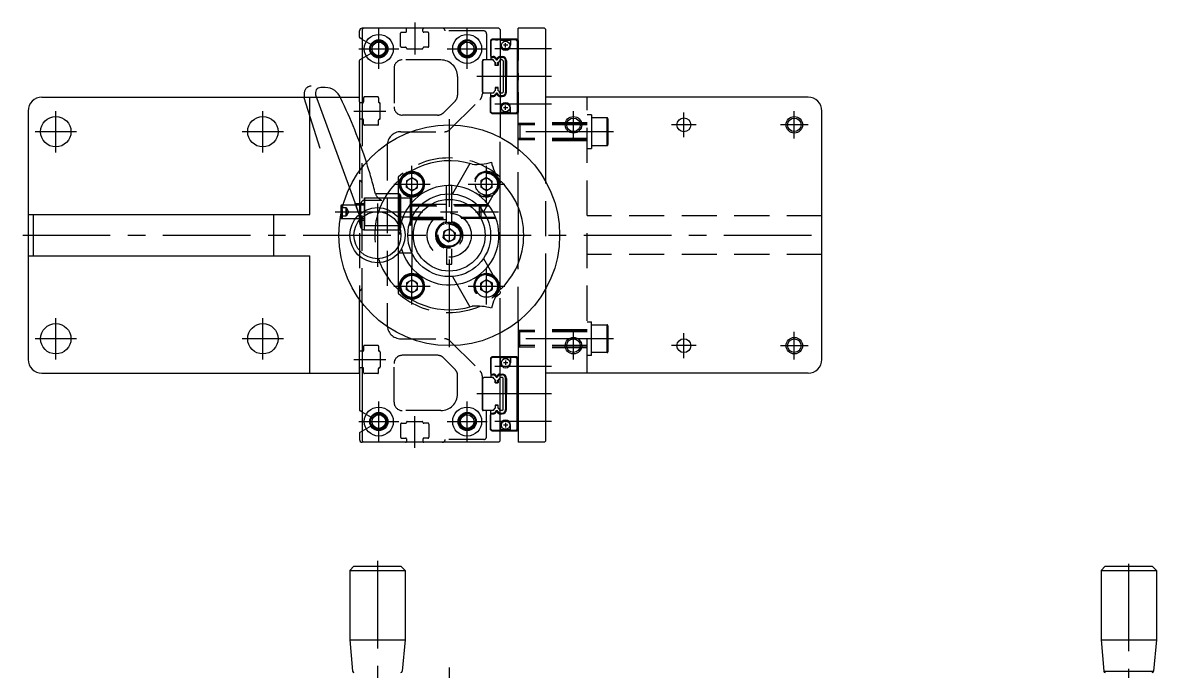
# Model space of a CAD drawing. Extents: x -27 to 476, y -21 to 683.
# Drawn here: x -2 to 408.6, y 448 to 682.9 of the extents above; entities that cross this region are included whole.
import ezdxf

# ---------------------------------------------------------------- set-up
doc = ezdxf.new("R2010")
doc.units = 0
for name, pattern in [('CENTER', [50.8, 31.75, -6.35, 6.35, -6.35]), ('DASHED', [19.05, 12.7, -6.35]), ('PHANTOM', [63.5, 31.75, -6.35, 6.35, -6.35, 6.35, -6.35])]:
    doc.linetypes.add(name, pattern=pattern)
doc.layers.get('0').update_dxf_attribs({"linetype": 'CONTINUOUS'})
doc.layers.add('CENTER', color=1, linetype='CENTER')

msp = doc.modelspace()

# ---------------------------------------------------------------- linework, layer by layer
at = {"color": 7, "linetype": 'CONTINUOUS'}
for p, q in [((120, 677.64), (120, 679.93)), ((121.5, 680.93), (121, 680.93)), ((121.5, 680.93), (121, 680.43)), ((121, 680.43), (121, 638.23)), ((170.5, 680.93), (121.5, 680.93)), ((170.5, 680.93), (171, 680.43)), ((171, 680.43), (171, 641.39)), ((177.5, 637.15), (177.5, 680.93)), ((185.5, 680.93), (177.5, 680.93)), ((187, 680.93), (185.5, 680.93)), ((187.5, 680.43), (187, 680.93)), ((187.5, 625.29), (187.5, 680.43)), ((121, 676.89), (120.15, 677.38)), ((177, 676.93), (171, 676.93)), ((176.7, 676.73), (171, 676.73)), ((171.1, 676.68), (171, 676.68)), ((171.1, 674.73), (171.1, 676.68)), ((174.7, 676.48), (171.1, 676.48)), ((173.7, 674.73), (172.1, 674.73)), ((172.9, 673.93), (172.9, 675.53)), ((174.7, 676.68), (174.7, 674.73)), ((176.6, 676.68), (174.7, 676.68)), ((177.1, 676.18), (176.6, 676.68)), ((177.2, 676.23), (176.7, 676.73)), ((177.5, 676.43), (177, 676.93)), ((177.1, 676.18), (177.1, 650.68)), ((177.2, 676.23), (177.2, 650.63)), ((177.5, 676.43), (177.5, 669.23)), ((121, 669.96), (120.15, 669.47)), ((171.7, 669.43), (171, 669.43)), ((171.01, 670.66), (171.01, 670.36)), ((171.01, 670.66), (171.63, 670.66)), ((171.01, 670.36), (171.63, 670.36)), ((171.63, 670.36), (171.63, 670.66)), ((172, 669.13), (171.7, 669.43)), ((120, 654.23), (120, 669.21)), ((172, 669.13), (172, 657.73)), ((172.93, 663.43), (172.93, 669.06)), ((172.93, 669.06), (173.23, 669.06)), ((173.23, 669.06), (173.23, 663.43)), ((177.25, 668.83), (177.5, 669.23)), ((177.25, 668.83), (177.25, 658.03)), ((173.23, 663.43), (172.93, 663.43)), ((172.93, 663.43), (172.93, 657.8)), ((173.23, 657.8), (173.23, 663.43)), ((177.5, 664.63), (177.25, 665.03)), ((177.5, 662.23), (177.25, 661.83)), ((177.5, 664.63), (177.5, 662.23)), ((107.58, 659.43), (106, 659.43)), ((171.7, 657.43), (171, 657.43)), ((172, 657.73), (171.7, 657.43)), ((172.93, 657.8), (173.23, 657.8)), ((177.25, 658.03), (177.5, 657.63)), ((177.5, 657.63), (177.5, 650.43)), ((5, 655.93), (102, 655.93)), ((102, 613.43), (102, 655.93)), ((102, 655.93), (104.42, 655.93)), ((104.12, 656.74), (116.37, 623.09)), ((113.04, 655.93), (120, 655.93)), ((120, 654.23), (120, 647.63)), ((121, 653.93), (120.3, 653.93)), ((171.01, 656.2), (171.01, 656.5)), ((171.01, 656.5), (171.63, 656.5)), ((171.01, 656.2), (171.63, 656.2)), ((171.63, 656.5), (171.63, 656.2)), ((172.9, 651.33), (172.9, 652.93)), ((282.5, 655.93), (187.5, 655.93)), ((0, 650.93), (0, 613.43)), ((171.1, 650.18), (171, 650.18)), ((176.7, 650.13), (171, 650.13)), ((177, 649.93), (171, 649.93)), ((171.1, 652.13), (171.1, 650.18)), ((174.7, 650.38), (171.1, 650.38)), ((173.7, 652.13), (172.1, 652.13)), ((174.7, 650.18), (174.7, 652.13)), ((176.6, 650.18), (174.7, 650.18)), ((177.1, 650.68), (176.6, 650.18)), ((177.2, 650.63), (176.7, 650.13)), ((177.5, 650.43), (177, 649.93)), ((287.5, 560.93), (287.5, 650.93)), ((120, 647.63), (120, 640.92)), ((121, 647.93), (120.3, 647.93)), ((159.97, 631.87), (153.63, 620.88)), ((134, 625.59), (134, 620.93)), ((134.76, 624.76), (134.41, 624.79)), ((136.98, 625.64), (136.94, 623.28)), ((136.98, 625.64), (139.04, 626.79)), ((139.04, 626.79), (141.06, 625.57)), ((141.02, 623.21), (141.06, 625.57)), ((171.23, 625.37), (164.89, 614.38)), ((171, 586.89), (171, 624.97)), ((134.5, 620.93), (130.05, 620.93)), ((134.76, 624.09), (134.41, 624.07)), ((134.5, 620.93), (135, 620.06)), ((134.5, 612.43), (134.5, 620.93)), ((135, 612.43), (135, 620.06)), ((138.96, 622.07), (136.94, 623.28)), ((138.96, 622.07), (141.02, 623.21)), ((151.5, 620.89), (151.5, 623.9)), ((153.5, 620.89), (153.5, 623.9)), ((113.2, 616.43), (113.2, 613.38)), ((113.7, 616.93), (113.7, 615.65)), ((113.7, 616.93), (114.04, 616.93)), ((135, 619.43), (138.5, 619.43)), ((138.5, 612.43), (138.5, 619.43)), ((138.5, 619.43), (139, 618.93)), ((139, 612.47), (139, 618.93)), ((177.5, 616.13), (177.5, 595.73)), ((0, 613.43), (0, 598.43)), ((0, 613.43), (1.83, 613.43)), ((1.83, 613.43), (88.98, 613.43)), ((1.83, 613.43), (1.83, 598.43)), ((88.98, 613.43), (102, 613.43)), ((88.98, 598.43), (88.98, 613.43)), ((138.98, 612.43), (134.1, 612.43)), ((0, 598.43), (0, 560.93)), ((0, 598.43), (1.83, 598.43)), ((1.83, 598.43), (88.98, 598.43)), ((88.98, 598.43), (102, 598.43)), ((102, 555.93), (102, 598.43)), ((134, 599.31), (134, 586.26)), ((138.98, 599.43), (134.1, 599.43)), ((139, 599.39), (139, 594.03)), ((164.89, 597.47), (171.23, 586.48)), ((134.76, 587.76), (134.41, 587.79)), ((136.98, 588.64), (136.94, 586.28)), ((136.98, 588.64), (139.04, 589.79)), ((139.04, 589.79), (141.06, 588.57)), ((141.02, 586.21), (141.06, 588.57)), ((153.63, 590.97), (159.97, 579.98)), ((134.76, 587.09), (134.41, 587.07)), ((138.96, 585.07), (136.94, 586.28)), ((138.96, 585.07), (141.02, 586.21)), ((187.5, 531.43), (187.5, 586.56)), ((120, 564.23), (120, 582.73)), ((121, 581.39), (121, 531.43)), ((177.5, 574.7), (177.5, 530.93)), ((171, 531.43), (171, 570.46)), ((120, 555.93), (120, 564.23)), ((121, 563.93), (120.3, 563.93)), ((177, 561.93), (171, 561.93)), ((176.7, 561.73), (171, 561.73)), ((171.1, 561.68), (171, 561.68)), ((171.1, 559.73), (171.1, 561.68)), ((174.7, 561.48), (171.1, 561.48)), ((173.7, 559.73), (172.1, 559.73)), ((172.9, 560.53), (172.9, 558.93)), ((176.6, 561.68), (174.7, 561.68)), ((174.7, 561.68), (174.7, 559.73)), ((177.1, 561.18), (176.6, 561.68)), ((177.2, 561.23), (176.7, 561.73)), ((177.5, 561.43), (177, 561.93)), ((177.1, 535.68), (177.1, 561.18)), ((177.2, 535.63), (177.2, 561.23)), ((177.5, 554.23), (177.5, 561.43)), ((187.5, 531.43), (187.5, 559)), ((5, 555.93), (102, 555.93)), ((102, 555.93), (120, 555.93)), ((120, 557.63), (120, 542.64)), ((121, 557.93), (120.3, 557.93)), ((171.7, 554.43), (171, 554.43)), ((171.01, 555.66), (171.01, 555.36)), ((171.01, 555.66), (171.63, 555.66)), ((171.01, 555.36), (171.63, 555.36)), ((171.63, 555.36), (171.63, 555.66)), ((172, 554.13), (171.7, 554.43)), ((282.5, 555.93), (187.5, 555.93)), ((172, 542.73), (172, 554.13)), ((172.93, 554.06), (173.23, 554.06)), ((172.93, 548.43), (172.93, 554.06)), ((173.23, 554.06), (173.23, 548.43)), ((177.25, 553.83), (177.5, 554.23)), ((177.25, 543.03), (177.25, 553.83)), ((172.93, 548.43), (172.93, 542.8)), ((173.23, 548.43), (172.93, 548.43)), ((173.23, 542.8), (173.23, 548.43)), ((177.5, 549.63), (177.25, 550.03)), ((177.5, 547.23), (177.25, 546.83)), ((177.5, 547.23), (177.5, 549.63)), ((121, 541.89), (120.15, 542.38)), ((171.7, 542.43), (171, 542.43)), ((172, 542.73), (171.7, 542.43)), ((172.93, 542.8), (173.23, 542.8)), ((177.25, 543.03), (177.5, 542.63)), ((177.5, 535.43), (177.5, 542.63)), ((171.01, 541.2), (171.01, 541.5)), ((171.01, 541.5), (171.63, 541.5)), ((171.01, 541.2), (171.63, 541.2)), ((171.63, 541.5), (171.63, 541.2)), ((172.9, 537.93), (172.9, 536.33)), ((120, 534.21), (120, 531.93)), ((121, 534.96), (120.15, 534.47)), ((171.1, 535.18), (171, 535.18)), ((176.7, 535.13), (171, 535.13)), ((177, 534.93), (171, 534.93)), ((171.1, 537.13), (171.1, 535.18)), ((174.7, 535.38), (171.1, 535.38)), ((173.7, 537.13), (172.1, 537.13)), ((174.7, 535.18), (174.7, 537.13)), ((176.6, 535.18), (174.7, 535.18)), ((177.1, 535.68), (176.6, 535.18)), ((177.2, 535.63), (176.7, 535.13)), ((177.5, 535.43), (177, 534.93)), ((121, 531.43), (121.5, 530.93)), ((121.5, 530.93), (121, 530.93)), ((170.5, 530.93), (121.5, 530.93)), ((171, 531.43), (170.5, 530.93)), ((187, 530.93), (177.5, 530.93)), ((185.5, 530.93), (177.5, 530.93)), ((187, 530.93), (185.5, 530.93)), ((187.5, 531.43), (187, 530.93)), ((187.5, 531.43), (187, 530.93)), ((118, 486), (116.5, 484.5)), ((118, 486), (135, 486)), ((135, 486), (136.5, 484.5)), ((390.12, 486), (388.62, 484.5)), ((390.12, 486), (407.12, 486)), ((407.12, 486), (408.62, 484.5)), ((116.5, 484.5), (116.5, 459.33)), ((116.5, 484.5), (136.5, 484.5)), ((136.5, 484.5), (136.5, 459.33)), ((388.62, 484.5), (388.62, 459.33)), ((388.62, 484.5), (408.62, 484.5)), ((408.62, 484.5), (408.62, 459.33)), ((116.5, 459.33), (136.5, 459.33)), ((116.5, 459.33), (117.5, 447.96)), ((136.5, 459.33), (135.51, 447.96)), ((388.62, 459.33), (389.61, 447.96)), ((388.62, 459.33), (408.62, 459.33)), ((408.62, 459.33), (407.62, 447.96)), ((389.61, 447.96), (407.62, 447.96))]:
    msp.add_line(p, q, dxfattribs=at)
at = {"color": 3, "linetype": 'DASHED'}
for p, q in [((136.7, 680.93), (121.5, 680.93)), ((134.9, 674.33), (134.9, 679.13)), ((135.2, 679.43), (136.7, 679.43)), ((137, 679.73), (137, 680.63)), ((143, 679.73), (143, 680.63)), ((150, 680.93), (143.3, 680.93)), ((144.8, 679.43), (143.3, 679.43)), ((145.1, 674.33), (145.1, 679.13)), ((165, 679.93), (151, 679.93)), ((166, 678.93), (166, 669.43)), ((124.37, 674.95), (121, 676.89)), ((135.2, 674.03), (136.7, 674.03)), ((137.3, 673.43), (142.7, 673.43)), ((144.8, 674.03), (143.3, 674.03)), ((168, 676.93), (167.5, 676.43)), ((167.5, 676.43), (167.5, 670.93)), ((168.1, 676.73), (167.6, 676.23)), ((168.1, 676.68), (167.6, 676.18)), ((167.6, 676.23), (167.6, 676.18)), ((167.6, 676.18), (167.6, 670.66)), ((171, 676.93), (168, 676.93)), ((169.3, 676.73), (168.1, 676.73)), ((171, 676.68), (168.1, 676.68)), ((169.3, 676.73), (170.1, 676.73)), ((169.3, 676.73), (169.3, 676.68)), ((171, 676.73), (170.1, 676.73)), ((170.1, 676.73), (170.1, 676.68)), ((124.37, 671.91), (121, 669.96)), ((149.5, 669.43), (135.5, 669.43)), ((165, 669.43), (164.5, 668.93)), ((166, 669.43), (164.8, 669.43)), ((168.44, 669.43), (165, 669.43)), ((167.5, 670.93), (167.6, 670.71)), ((167.6, 670.66), (167.6, 670.36)), ((167.6, 670.66), (168.39, 670.66)), ((167.6, 670.36), (167.6, 669.43)), ((167.6, 670.36), (168.39, 670.36)), ((168.39, 670.66), (168.39, 670.36)), ((168.65, 669.06), (168.44, 669.43)), ((169.52, 670.01), (169.26, 669.86)), ((169.26, 669.86), (169.35, 669.7)), ((169.61, 669.85), (169.35, 669.7)), ((169.52, 670.01), (169.61, 669.85)), ((169.61, 669.85), (169.62, 669.84)), ((169.61, 669.85), (169.61, 669.85)), ((169.62, 669.84), (169.61, 669.85)), ((169.88, 670.01), (169.79, 669.85)), ((169.79, 669.85), (170.05, 669.7)), ((169.79, 669.85), (169.79, 669.85)), ((169.88, 670.01), (170.14, 669.86)), ((170.05, 669.7), (170.14, 669.86)), ((170.96, 669.43), (170.75, 669.06)), ((171, 669.43), (170.96, 669.43)), ((132.5, 666.43), (132.5, 652.43)), ((164.5, 669.13), (164.5, 657.17)), ((164.5, 657.93), (164.5, 668.93)), ((169.2, 667.43), (169.2, 668.54)), ((169.2, 668.46), (169.25, 668.44)), ((170.2, 667.43), (169.2, 667.43)), ((169.25, 668.44), (169.25, 667.48)), ((169.25, 667.48), (170.15, 667.48)), ((170.2, 668.46), (170.15, 668.44)), ((170.15, 667.48), (170.15, 668.44)), ((170.2, 668.54), (170.2, 667.43)), ((155.5, 663.43), (155.5, 656.66)), ((165, 657.43), (164.5, 657.93)), ((168.44, 657.43), (165, 657.43)), ((167.6, 656.5), (167.6, 657.43)), ((168.65, 657.8), (168.44, 657.43)), ((170.2, 659.43), (169.2, 659.43)), ((169.2, 659.43), (169.2, 658.32)), ((169.2, 658.39), (169.25, 658.42)), ((169.25, 659.38), (170.15, 659.38)), ((169.25, 658.42), (169.25, 659.38)), ((169.26, 657), (169.35, 657.16)), ((169.52, 656.85), (169.26, 657)), ((169.61, 657.01), (169.35, 657.16)), ((169.52, 656.85), (169.61, 657)), ((169.61, 657), (169.62, 657.01)), ((169.61, 657.01), (169.61, 657)), ((169.62, 657.01), (169.61, 657.01)), ((169.79, 657.01), (170.05, 657.16)), ((169.88, 656.85), (169.79, 657.01)), ((169.79, 657.01), (169.79, 657.01)), ((169.88, 656.85), (170.14, 657)), ((170.05, 657.16), (170.14, 657)), ((170.15, 659.38), (170.15, 658.42)), ((170.2, 658.39), (170.15, 658.42)), ((170.2, 658.32), (170.2, 659.43)), ((170.96, 657.43), (170.75, 657.8)), ((171, 657.43), (170.96, 657.43)), ((104.42, 655.93), (113.04, 655.93)), ((121.2, 653.93), (121, 653.93)), ((121.5, 655.73), (121.5, 654.23)), ((126.6, 656.03), (121.8, 656.03)), ((126.9, 655.73), (126.9, 654.23)), ((127.5, 648.23), (127.5, 653.63)), ((154.62, 654.53), (150.39, 650.31)), ((152.88, 644.31), (163.62, 655.05)), ((167.5, 655.93), (167.6, 656.15)), ((167.5, 650.43), (167.5, 655.93)), ((167.6, 656.5), (168.39, 656.5)), ((167.6, 656.2), (167.6, 656.5)), ((167.6, 650.68), (167.6, 656.2)), ((167.6, 656.2), (168.39, 656.2)), ((168.39, 656.2), (168.39, 656.5)), ((202.5, 555.93), (202.5, 655.93)), ((148.27, 649.43), (135.5, 649.43)), ((168, 649.93), (167.5, 650.43)), ((167.6, 650.63), (167.6, 650.68)), ((168.1, 650.18), (167.6, 650.68)), ((168.1, 650.13), (167.6, 650.63)), ((171, 649.93), (168, 649.93)), ((171, 650.18), (168.1, 650.18)), ((169.3, 650.13), (168.1, 650.13)), ((169.3, 650.13), (169.3, 650.18)), ((169.3, 650.13), (170.1, 650.13)), ((170.1, 650.13), (170.1, 650.18)), ((171, 650.13), (170.1, 650.13)), ((204, 649.54), (202.5, 649.54)), ((204, 649.54), (204, 637.34)), ((121.2, 647.93), (121, 647.93)), ((121.5, 646.13), (121.5, 647.63)), ((126.6, 645.83), (121.8, 645.83)), ((126.9, 646.13), (126.9, 647.63)), ((202.5, 646.43), (177.5, 646.43)), ((177.5, 645.89), (178.04, 646.43)), ((202.5, 645.89), (177.5, 645.89)), ((178.04, 646.43), (178.04, 640.43)), ((202.5, 646.68), (187.5, 646.68)), ((209.7, 648.44), (204, 648.44)), ((209.7, 643.89), (209.7, 648.44)), ((210, 648.14), (210, 643.86)), ((120, 640.92), (120, 625.77)), ((135, 643.43), (150.76, 643.43)), ((171, 627.06), (171, 641.51)), ((202.5, 640.97), (177.5, 640.97)), ((178.04, 640.43), (177.5, 640.97)), ((209.7, 638.44), (209.7, 643.89)), ((210, 643.86), (210, 638.74)), ((121, 581.27), (121, 638.23)), ((130, 638.43), (130, 573.43)), ((202.5, 640.43), (177.5, 640.43)), ((177.5, 616.13), (177.5, 637.03)), ((202.5, 640.18), (187.5, 640.18)), ((202.5, 637.34), (204, 637.34)), ((204, 638.44), (209.7, 638.44)), ((120, 625.77), (120, 582.61)), ((134, 626.95), (134, 625.59)), ((163.98, 625.64), (163.94, 623.28)), ((166.04, 626.79), (163.98, 625.64)), ((166.04, 626.79), (168.06, 625.57)), ((168.02, 623.21), (168.06, 625.57)), ((170.24, 624.76), (170.59, 624.79)), ((170.24, 624.64), (170.59, 624.67)), ((171, 626.26), (171, 626.95)), ((171, 624.97), (171, 626.95)), ((187.5, 586.56), (187.5, 625.29)), ((116.37, 623.09), (120.38, 612.07)), ((130.05, 620.93), (125.8, 620.93)), ((134, 620.93), (134, 609.93)), ((151.5, 610.83), (151.5, 620.89)), ((153.5, 610.83), (153.5, 620.89)), ((165.96, 622.07), (163.94, 623.28)), ((168.02, 623.21), (165.96, 622.07)), ((113.2, 615.93), (115.2, 615.93)), ((113.2, 615.93), (115.2, 615.93)), ((114.04, 616.93), (121.84, 616.93)), ((115.2, 615.93), (116.07, 614.43)), ((115.2, 615.93), (115.2, 615.18)), ((115.2, 615.18), (115.2, 615.93)), ((115.2, 615.18), (115.2, 615.93)), ((115.2, 615.18), (115.2, 615.93)), ((118.43, 617.43), (121.84, 617.43)), ((119.88, 613.45), (118.43, 617.42)), ((120.38, 616.78), (120.38, 608.95)), ((121.64, 618.58), (121.64, 607.97)), ((121.64, 618.58), (128.14, 618.58)), ((121.64, 618.58), (128.14, 618.58)), ((121.84, 619.43), (135, 619.43)), ((121.84, 609.43), (121.84, 619.43)), ((121.84, 619.43), (121.84, 609.43)), ((121.84, 611.43), (121.84, 617.43)), ((121.84, 611.93), (121.84, 616.93)), ((139, 617.18), (151.5, 617.18)), ((166.75, 616.93), (139, 616.93)), ((167.07, 616.49), (139, 616.49)), ((163.51, 616.93), (163.94, 616.49)), ((163.51, 611.93), (163.51, 616.93)), ((163.94, 616.49), (163.94, 612.36)), ((113.2, 614.43), (115.2, 614.43)), ((113.2, 614.43), (115.2, 614.43)), ((113.2, 613.38), (113.2, 612.93)), ((113.2, 612.93), (115.2, 612.93)), ((113.2, 612.93), (115.2, 612.93)), ((113.2, 612.93), (113.2, 612.43)), ((113.7, 614.43), (113.7, 615.65)), ((113.7, 615.26), (113.7, 611.93)), ((113.7, 611.93), (121.84, 611.93)), ((115.2, 615.18), (115.2, 614.43)), ((115.2, 615.18), (115.2, 613.68)), ((115.2, 613.68), (115.2, 615.18)), ((115.2, 614.43), (115.2, 615.18)), ((116.07, 614.43), (115.2, 612.93)), ((115.2, 614.43), (115.2, 613.68)), ((115.2, 613.68), (115.2, 614.43)), ((115.2, 613.68), (115.2, 612.93)), ((115.2, 612.93), (115.2, 613.68)), ((115.2, 612.93), (115.2, 613.68)), ((115.2, 613.68), (115.2, 612.93)), ((119.88, 613.45), (119.88, 611.43)), ((120.38, 612.07), (119.88, 613.45)), ((119.88, 613.45), (120.38, 612.07)), ((134.5, 607.93), (134.5, 612.43)), ((135, 608.79), (135, 612.43)), ((138.5, 609.43), (138.5, 612.43)), ((139, 612.47), (139, 599.39)), ((139, 612.47), (139, 612.47)), ((139, 609.97), (139, 612.46)), ((169.31, 612.36), (139, 612.36)), ((169.47, 611.93), (139, 611.93)), ((163.52, 611.93), (163.94, 612.36)), ((287.5, 612.93), (202.5, 612.93)), ((119.88, 611.43), (121.84, 611.43)), ((121.64, 607.93), (134.5, 607.93)), ((121.84, 609.43), (138.5, 609.43)), ((134, 609.93), (134, 599.31)), ((134.5, 607.93), (135, 608.79)), ((138.5, 609.43), (139, 609.93)), ((139, 611.68), (151.5, 611.68)), ((150.57, 609.72), (150.42, 610.03)), ((152.81, 608.26), (150.63, 607.36)), ((151.19, 609.97), (151.08, 610.3)), ((152.81, 608.26), (154.68, 606.83)), ((150.32, 605.03), (150.63, 607.36)), ((150.32, 605.03), (152.19, 603.59)), ((152.19, 603.59), (154.37, 604.49)), ((154.68, 606.83), (154.37, 604.49)), ((151.5, 601.03), (151.5, 595.43)), ((153.5, 595.43), (153.5, 601.03)), ((151.5, 595.43), (153.5, 595.43)), ((177.5, 574.58), (177.5, 595.73)), ((287.5, 598.93), (202.5, 598.93)), ((165.96, 589.79), (163.94, 588.57)), ((163.98, 586.21), (163.94, 588.57)), ((168.02, 588.64), (165.96, 589.79)), ((168.02, 588.64), (168.06, 586.28)), ((170.24, 587.22), (170.59, 587.19)), ((134, 586.26), (134, 584.91)), ((166.04, 585.07), (163.98, 586.21)), ((166.04, 585.07), (168.06, 586.28)), ((170.24, 587.09), (170.59, 587.07)), ((171, 570.46), (171, 586.89)), ((171, 585.59), (171, 584.91)), ((202.5, 571.43), (177.5, 571.43)), ((178.04, 571.43), (177.5, 570.89)), ((202.5, 570.89), (177.5, 570.89)), ((178.04, 565.43), (178.04, 571.43)), ((202.5, 571.68), (187.5, 571.68)), ((202.5, 574.53), (204, 574.53)), ((204, 562.33), (204, 574.53)), ((204, 573.43), (209.7, 573.43)), ((209.7, 563.43), (209.7, 573.43)), ((210, 573.13), (210, 563.73)), ((135, 568.43), (150.76, 568.43)), ((152.88, 567.55), (163.62, 556.81)), ((121.2, 563.93), (121, 563.93)), ((121.5, 565.73), (121.5, 564.23)), ((126.6, 566.03), (121.8, 566.03)), ((126.9, 565.73), (126.9, 564.23)), ((127.5, 563.63), (127.5, 558.23)), ((202.5, 565.97), (177.5, 565.97)), ((177.5, 565.97), (178.04, 565.43)), ((202.5, 565.43), (177.5, 565.43)), ((202.5, 565.18), (187.5, 565.18)), ((209.7, 563.43), (204, 563.43)), ((132.5, 545.43), (132.5, 559.43)), ((148.27, 562.43), (135.5, 562.43)), ((154.62, 557.32), (150.39, 561.55)), ((168, 561.93), (167.5, 561.43)), ((167.5, 561.43), (167.5, 555.93)), ((168.1, 561.73), (167.6, 561.23)), ((168.1, 561.68), (167.6, 561.18)), ((167.6, 561.23), (167.6, 561.18)), ((167.6, 561.18), (167.6, 555.66)), ((171, 561.93), (168, 561.93)), ((169.3, 561.73), (168.1, 561.73)), ((171, 561.68), (168.1, 561.68)), ((169.3, 561.73), (170.1, 561.73)), ((169.3, 561.73), (169.3, 561.68)), ((171, 561.73), (170.1, 561.73)), ((170.1, 561.73), (170.1, 561.68)), ((204, 562.33), (202.5, 562.33)), ((121.2, 557.93), (121, 557.93)), ((121.5, 556.13), (121.5, 557.63)), ((126.6, 555.83), (121.8, 555.83)), ((126.9, 556.13), (126.9, 557.63)), ((155.5, 548.43), (155.5, 555.2)), ((164.5, 542.73), (164.5, 554.68)), ((165, 554.43), (164.5, 553.93)), ((168.44, 554.43), (165, 554.43)), ((167.5, 555.93), (167.6, 555.71)), ((167.6, 555.66), (168.39, 555.66)), ((167.6, 555.66), (167.6, 555.36)), ((167.6, 555.36), (167.6, 554.43)), ((167.6, 555.36), (168.39, 555.36)), ((168.39, 555.66), (168.39, 555.36)), ((168.65, 554.06), (168.44, 554.43)), ((169.52, 555.01), (169.26, 554.86)), ((169.26, 554.86), (169.35, 554.7)), ((169.61, 554.85), (169.35, 554.7)), ((169.52, 555.01), (169.61, 554.85)), ((169.61, 554.85), (169.62, 554.84)), ((169.61, 554.85), (169.61, 554.85)), ((169.62, 554.84), (169.61, 554.85)), ((169.88, 555.01), (169.79, 554.85)), ((169.79, 554.85), (170.05, 554.7)), ((169.79, 554.85), (169.79, 554.85)), ((169.88, 555.01), (170.14, 554.86)), ((170.05, 554.7), (170.14, 554.86)), ((170.96, 554.43), (170.75, 554.06)), ((171, 554.43), (170.96, 554.43)), ((164.5, 553.93), (164.5, 542.93)), ((169.2, 552.43), (169.2, 553.54)), ((169.2, 553.46), (169.25, 553.44)), ((170.2, 552.43), (169.2, 552.43)), ((169.25, 553.44), (169.25, 552.48)), ((169.25, 552.48), (170.15, 552.48)), ((170.2, 553.46), (170.15, 553.44)), ((170.15, 552.48), (170.15, 553.44)), ((170.2, 553.54), (170.2, 552.43)), ((149.5, 542.43), (135.5, 542.43)), ((165, 542.43), (164.5, 542.93)), ((166, 542.43), (164.8, 542.43)), ((168.44, 542.43), (165, 542.43)), ((166, 532.93), (166, 542.43)), ((167.6, 541.5), (167.6, 542.43)), ((168.65, 542.8), (168.44, 542.43)), ((170.2, 544.43), (169.2, 544.43)), ((169.2, 544.43), (169.2, 543.32)), ((169.2, 543.39), (169.25, 543.42)), ((169.25, 544.38), (170.15, 544.38)), ((169.25, 543.42), (169.25, 544.38)), ((169.26, 542), (169.35, 542.16)), ((169.61, 542.01), (169.35, 542.16)), ((169.61, 542), (169.62, 542.01)), ((169.62, 542.01), (169.61, 542.01)), ((169.79, 542.01), (170.05, 542.16)), ((170.05, 542.16), (170.14, 542)), ((170.15, 544.38), (170.15, 543.42)), ((170.2, 543.39), (170.15, 543.42)), ((170.2, 543.32), (170.2, 544.43)), ((170.96, 542.43), (170.75, 542.8)), ((171, 542.43), (170.96, 542.43)), ((124.37, 539.95), (121, 541.89)), ((137.3, 538.43), (142.7, 538.43)), ((167.5, 540.93), (167.6, 541.15)), ((167.5, 535.43), (167.5, 540.93)), ((167.6, 541.2), (167.6, 541.5)), ((167.6, 541.5), (168.39, 541.5)), ((167.6, 535.68), (167.6, 541.2)), ((167.6, 541.2), (168.39, 541.2)), ((168.39, 541.2), (168.39, 541.5)), ((169.52, 541.85), (169.26, 542)), ((169.52, 541.85), (169.61, 542)), ((169.61, 542.01), (169.61, 542)), ((169.88, 541.85), (169.79, 542.01)), ((169.79, 542.01), (169.79, 542.01)), ((169.88, 541.85), (170.14, 542)), ((124.37, 536.91), (121, 534.96)), ((134.9, 537.53), (134.9, 532.73)), ((135.2, 537.83), (136.7, 537.83)), ((144.8, 537.83), (143.3, 537.83)), ((145.1, 537.53), (145.1, 532.73)), ((168, 534.93), (167.5, 535.43)), ((167.6, 535.63), (167.6, 535.68)), ((168.1, 535.18), (167.6, 535.68)), ((168.1, 535.13), (167.6, 535.63)), ((171, 534.93), (168, 534.93)), ((171, 535.18), (168.1, 535.18)), ((169.3, 535.13), (168.1, 535.13)), ((169.3, 535.13), (169.3, 535.18)), ((169.3, 535.13), (170.1, 535.13)), ((170.1, 535.13), (170.1, 535.18)), ((171, 535.13), (170.1, 535.13)), ((136.7, 530.93), (121.5, 530.93)), ((135.2, 532.43), (136.7, 532.43)), ((137, 532.13), (137, 531.23)), ((143, 532.13), (143, 531.23)), ((144.8, 532.43), (143.3, 532.43)), ((150, 530.93), (143.3, 530.93)), ((165, 531.93), (151, 531.93))]:
    msp.add_line(p, q, dxfattribs=at)
at = {"color": 3, "linetype": 'PHANTOM'}
for p in [(100, 657.43), (105.81, 637.32)]:
    msp.add_line(p, (100, 655.67), dxfattribs=at)
at = {"color": 7, "linetype": 'CONTINUOUS'}
for centre, radius in [((127, 673.43), 5.25), ((159, 673.43), 5.25), ((127, 673.43), 3.3), ((127, 673.43), 2.46), ((159, 673.43), 3.3), ((159, 673.43), 2.46), ((172.9, 674.73), 1.5), ((172.9, 652.13), 1.5), ((10, 643.43), 5.5), ((85, 643.43), 5.5), ((152.5, 605.93), 40), ((197.5, 645.93), 2.46), ((237.5, 645.93), 2.5), ((277.5, 645.93), 2.46), ((139, 624.43), 4), ((152.5, 605.93), 15), ((126.5, 605.93), 10), ((152.5, 605.93), 13), ((126.5, 605.93), 8.5), ((139, 587.43), 4), ((10, 568.43), 5.5), ((85, 568.43), 5.5), ((197.5, 565.93), 2.46), ((237.5, 565.93), 2.5), ((277.5, 565.93), 2.46), ((172.9, 559.73), 1.5), ((127, 538.43), 5.25), ((159, 538.43), 5.25), ((127, 538.43), 3.3), ((127, 538.43), 2.46), ((159, 538.43), 3.3), ((159, 538.43), 2.46), ((172.9, 537.13), 1.5)]:
    msp.add_circle(centre, radius, dxfattribs=at)
at = {"color": 3, "linetype": 'CONTINUOUS'}
for centre in [(127, 673.43), (159, 673.43), (197.5, 645.93), (277.5, 645.93), (197.5, 565.93), (277.5, 565.93), (127, 538.43), (159, 538.43)]:
    msp.add_circle(centre, 3, dxfattribs=at)
at = {"color": 3, "linetype": 'DASHED'}
for centre, radius in [((159, 673.43), 2.75), ((166, 624.43), 4), ((152.5, 605.93), 8), ((152.5, 605.93), 4.25), ((152.5, 605.93), 4), ((166, 587.43), 4), ((159, 538.43), 2.75)]:
    msp.add_circle(centre, radius, dxfattribs=at)
at = {"color": 7, "linetype": 'CONTINUOUS'}
for centre, radius, start, end in [((121, 679.93), 1, 90, 180), ((120.3, 677.64), 0.3, 180, 240), ((172.9, 674.73), 1.8, 180, 0), ((120.3, 669.21), 0.3, 120, 180), ((171.01, 669.36), 1.3, 90, 90.2346), ((171.01, 669.36), 1, 90, 90.3049), ((171.63, 669.06), 1.6, 0.0008, 89.9992), ((171.63, 669.06), 1.3, 0, 90), ((106, 657.43), 2, 90, 200), ((107.58, 653.43), 6, 20, 90), ((171.63, 657.8), 1.6, 270.0008, 359.9992), ((171.63, 657.8), 1.3, 270, 0), ((5, 650.93), 5, 90, 180), ((-48.76, 576.98), 180, 17.9285, 25.8569), ((120.3, 654.23), 0.3, 180, 270), ((171.01, 657.5), 1, 269.6951, 270), ((171.01, 657.5), 1.3, 269.7654, 270), ((172.9, 652.13), 1.8, 0, 180), ((282.5, 650.93), 5, 0, 90), ((120.3, 647.63), 0.3, 90, 180), ((152.5, 605.93), 27, 72.0545, 158.355), ((162.1, 652.15), 20.57, 266.4435, 286.0069), ((188, 637.46), 20.87, 194.1186, 213.3829), ((139, 624.43), 4.6, 155.6427, 96.596), ((139, 624.43), 4.25, 179.0338, 109.4003), ((139, 624.43), 4.25, 142.8384, 179.0338), ((139, 624.43), 2.04, 119.0338, 179.0338), ((139, 624.43), 2.04, 179.0338, 239.0338), ((139, 624.43), 2.04, 59.0338, 119.0338), ((139, 624.43), 2.04, 299.0338, 359.0338), ((139, 624.43), 2.04, 359.0338, 59.0338), ((166, 624.43), 4.6, 301.9231, 358.0769), ((152.5, 605.93), 27, 312.0501, 47.9613), ((152.5, 605.93), 18, 195.9424, 138.3058), ((139, 624.43), 2.04, 239.0338, 299.0338), ((166, 624.43), 4.25, 312.7419, 347.2581), ((113.7, 616.43), 0.5, 90, 180), ((152.5, 605.93), 18, 138.3058, 138.5904), ((152.5, 605.93), 27, 201.645, 287.9696), ((139, 587.43), 4.6, 263.404, 204.3573), ((139, 587.43), 4.25, 250.5997, 179.0338), ((166, 587.43), 4.6, 1.9231, 58.0769), ((139, 587.43), 4.25, 179.0338, 217.1616), ((139, 587.43), 2.04, 119.0338, 179.0338), ((139, 587.43), 2.04, 179.0338, 239.0338), ((139, 587.43), 2.04, 59.0338, 119.0338), ((139, 587.43), 2.04, 299.0338, 359.0338), ((139, 587.43), 2.04, 359.0338, 59.0338), ((166, 587.43), 4.25, 12.7419, 47.2581), ((139, 587.43), 2.04, 239.0338, 299.0338), ((187.85, 574.46), 20.7, 146.5143, 165.9496), ((162.19, 560.66), 19.63, 73.4963, 93.9733), ((120.3, 564.23), 0.3, 180, 270), ((5, 560.93), 5, 180, 270), ((172.9, 559.73), 1.8, 180, 0), ((282.5, 560.93), 5, 270, 0), ((120.3, 557.63), 0.3, 90, 180), ((171.01, 554.36), 1.3, 90, 90.2346), ((171.01, 554.36), 1, 90, 90.3049), ((171.63, 554.06), 1.6, 0.0008, 89.9992), ((171.63, 554.06), 1.3, 0, 90), ((120.3, 542.64), 0.3, 180, 240), ((171.63, 542.8), 1.3, 270, 0), ((171.63, 542.8), 1.6, 270.0008, 359.9992), ((171.01, 542.5), 1, 269.6951, 270), ((171.01, 542.5), 1.3, 269.7654, 270), ((172.9, 537.13), 1.8, 0, 180), ((120.3, 534.21), 0.3, 120, 180), ((121, 531.93), 1, 180, 270), ((117.99, 448), 0.5, 185, 270), ((135.01, 448), 0.5, 270, 355), ((390.11, 448), 0.5, 185, 270), ((407.12, 448), 0.5, 270, 355)]:
    msp.add_arc(centre, radius, start, end, dxfattribs=at)
at = {"color": 3, "linetype": 'DASHED'}
for centre, radius, start, end in [((135.2, 679.13), 0.3, 90, 180), ((136.7, 680.63), 0.3, 0, 90), ((136.7, 679.73), 0.3, 270, 0), ((143.3, 680.63), 0.3, 90, 180), ((143.3, 679.73), 0.3, 180, 270), ((144.8, 679.13), 0.3, 0, 90), ((150, 679.93), 1, 0, 90), ((165, 678.93), 1, 0, 90), ((124.52, 675.2), 0.3, 240, 324.3552), ((127, 673.43), 2.75, 215.6448, 144.3552), ((135.2, 674.33), 0.3, 180, 270), ((136.7, 673.73), 0.3, 0, 90), ((137.3, 673.73), 0.3, 180, 270), ((142.7, 673.73), 0.3, 270, 0), ((143.3, 673.73), 0.3, 90, 180), ((144.8, 674.33), 0.3, 270, 0), ((124.52, 671.65), 0.3, 35.6448, 120), ((135.5, 666.43), 3, 90, 180), ((149.5, 663.43), 6, 0, 90), ((164.8, 669.13), 0.3, 90, 180), ((168.39, 669.36), 1.3, 30, 90), ((168.39, 669.36), 1, 30, 90), ((169.7, 669.9), 0.4, 210, 330), ((171.01, 669.36), 1.3, 90.2346, 150), ((171.01, 669.36), 1, 90.3049, 150), ((169.79, 669.72), 1.32, 210, 243.402), ((169.61, 669.72), 1.32, 296.598, 330), ((161.5, 657.17), 3, 315, 0), ((168.39, 657.5), 1, 270, 330), ((169.79, 657.14), 1.32, 116.598, 150), ((169.7, 656.96), 0.4, 30, 150), ((171.01, 657.5), 1, 210, 269.6951), ((169.61, 657.14), 1.32, 30, 63.402), ((121.2, 654.23), 0.3, 270, 0), ((121.8, 655.73), 0.3, 90, 180), ((126.6, 655.73), 0.3, 0, 90), ((127.2, 654.23), 0.3, 180, 270), ((127.2, 653.63), 0.3, 0, 90), ((152.5, 656.66), 3, 315, 0), ((168.39, 657.5), 1.3, 270, 330), ((171.01, 657.5), 1.3, 210, 269.7654), ((135.5, 652.43), 3, 180, 270), ((148.27, 652.43), 3, 270, 315), ((121.2, 647.63), 0.3, 0, 90), ((121.8, 646.13), 0.3, 180, 270), ((126.6, 646.13), 0.3, 270, 0), ((127.2, 647.63), 0.3, 90, 180), ((127.2, 648.23), 0.3, 270, 0), ((209.7, 648.14), 0.3, 0, 90), ((135, 638.43), 5, 90, 180), ((150.76, 646.43), 3, 270, 315), ((209.7, 638.74), 0.3, 270, 0), ((-48.76, 576.98), 180, 14.1431, 17.9285), ((152.5, 605.93), 28, 48.6456, 131.3544), ((152.5, 605.93), 28, 48.6456, 131.3544), ((139, 624.43), 4.6, 96.596, 155.6427), ((139, 624.43), 4.25, 109.4003, 142.8384), ((166, 624.43), 4.6, 358.0769, 301.9231), ((166, 624.43), 4.25, 359.0338, 289.4003), ((119.7, 624.51), 1.3, 0, 76.6576), ((166, 624.43), 2.04, 119.0338, 179.0338), ((166, 624.43), 2.04, 179.0338, 239.0338), ((166, 624.43), 2.04, 59.0338, 119.0338), ((166, 624.43), 2.04, 299.0338, 359.0338), ((166, 624.43), 2.04, 359.0338, 59.0338), ((166, 624.43), 4.25, 347.2581, 359.0338), ((129.54, 622.33), 4, 200, 249.5), ((129.54, 622.33), 4, 200, 249.5), ((129.54, 622.33), 4, 200.4815, 249.4941), ((166, 624.43), 2.04, 239.0338, 299.0338), ((141.64, 614.43), 21.39, 173.6791, 186.3201), ((141.64, 614.43), 21.39, 173.6791, 186.3201), ((123.03, 616.64), 2.66, 146.9732, 176.9739), ((121.69, 617.54), 1.04, 92.8793, 148.133), ((152.5, 605.93), 18, 138.5904, 195.9424), ((113.7, 612.43), 0.5, 180, 270), ((152.5, 605.93), 27, 158.355, 201.645), ((141.64, 614.43), 21.97, 187.848, 194.5701), ((121.64, 609.23), 1.3, 194.5701, 270), ((152.5, 605.93), 5, 101.537, 78.463), ((152.5, 605.93), 4.6, 116.9483, 107.9483), ((152.5, 605.93), 2.04, 112.4483, 172.4483), ((152.5, 605.93), 2.04, 52.4483, 112.4483), ((152.5, 605.93), 2.04, 172.4483, 232.4483), ((152.5, 605.93), 2.04, 232.4483, 292.4483), ((152.5, 605.93), 2.04, 292.4483, 352.4483), ((152.5, 605.93), 2.04, 352.4483, 52.4483), ((166, 587.43), 4.6, 58.0769, 1.9231), ((166, 587.43), 4.25, 47.2581, 0.9662), ((166, 587.43), 2.04, 120.9662, 180.9662), ((166, 587.43), 2.04, 180.9662, 240.9662), ((166, 587.43), 2.04, 60.9662, 120.9662), ((166, 587.43), 2.04, 0.9662, 60.9662), ((166, 587.43), 2.04, 300.9662, 0.9662), ((166, 587.43), 4.25, 0.9662, 12.7419), ((119.7, 587.11), 1.3, 283.3424, 0), ((152.5, 605.93), 28, 228.6456, 311.3544), ((152.5, 605.93), 28, 228.6456, 311.3544), ((139, 587.43), 4.6, 204.3573, 263.404), ((139, 587.43), 4.25, 217.1616, 250.5997), ((166, 587.43), 2.04, 240.9662, 300.9662), ((135, 573.43), 5, 180, 270), ((209.7, 573.13), 0.3, 0, 90), ((150.76, 565.43), 3, 45, 90), ((121.2, 564.23), 0.3, 270, 0), ((121.8, 565.73), 0.3, 90, 180), ((126.6, 565.73), 0.3, 0, 90), ((127.2, 564.23), 0.3, 180, 270), ((127.2, 563.63), 0.3, 0, 90), ((209.7, 563.73), 0.3, 270, 0), ((135.5, 559.43), 3, 90, 180), ((148.27, 559.43), 3, 45, 90), ((121.2, 557.63), 0.3, 0, 90), ((121.8, 556.13), 0.3, 180, 270), ((126.6, 556.13), 0.3, 270, 0), ((127.2, 557.63), 0.3, 90, 180), ((127.2, 558.23), 0.3, 270, 0), ((152.5, 555.2), 3, 0, 45), ((161.5, 554.68), 3, 0, 45), ((168.39, 554.36), 1.3, 30, 90), ((168.39, 554.36), 1, 30, 90), ((169.7, 554.9), 0.4, 210, 330), ((171.01, 554.36), 1.3, 90.2346, 150), ((171.01, 554.36), 1, 90.3049, 150), ((169.79, 554.72), 1.32, 210, 243.402), ((169.61, 554.72), 1.32, 296.598, 330), ((149.5, 548.43), 6, 270, 0), ((135.5, 545.43), 3, 180, 270), ((164.8, 542.73), 0.3, 180, 270), ((169.79, 542.14), 1.32, 116.598, 150), ((169.7, 541.96), 0.4, 30, 150), ((169.61, 542.14), 1.32, 30, 63.402), ((124.52, 540.2), 0.3, 240, 324.3552), ((127, 538.43), 2.75, 215.6448, 144.3552), ((136.7, 538.13), 0.3, 270, 0), ((137.3, 538.13), 0.3, 90, 180), ((142.7, 538.13), 0.3, 0, 90), ((143.3, 538.13), 0.3, 180, 270), ((168.39, 542.5), 1, 270, 330), ((168.39, 542.5), 1.3, 270, 330), ((171.01, 542.5), 1.3, 210, 269.7654), ((171.01, 542.5), 1, 210, 269.6951), ((124.52, 536.65), 0.3, 35.6448, 120), ((135.2, 537.53), 0.3, 90, 180), ((144.8, 537.53), 0.3, 0, 90), ((135.2, 532.73), 0.3, 180, 270), ((136.7, 532.13), 0.3, 0, 90), ((136.7, 531.23), 0.3, 270, 0), ((143.3, 532.13), 0.3, 90, 180), ((143.3, 531.23), 0.3, 180, 270), ((144.8, 532.73), 0.3, 270, 0), ((150, 531.93), 1, 270, 0), ((165, 532.93), 1, 270, 0)]:
    msp.add_arc(centre, radius, start, end, dxfattribs=at)
at = {"color": 3, "linetype": 'PHANTOM'}
msp.add_arc((102.5, 657.43), 2.5, 90, 180, dxfattribs=at)
at = {"layer": 'CENTER', "color": 1, "linetype": 'CENTER'}
for p, q in [((140, 682.93), (140, 671.43)), ((127, 666.18), (127, 680.68)), ((159, 666.18), (159, 680.68)), ((119.75, 673.43), (134.25, 673.43)), ((151.75, 673.43), (166.25, 673.43)), ((189.5, 673.43), (169, 673.43)), ((189.5, 663.43), (162.5, 663.43)), ((189.5, 653.43), (169, 653.43)), ((10, 635.93), (10, 650.93)), ((85, 635.93), (85, 650.93)), ((118, 650.93), (129.5, 650.93)), ((197.5, 640.93), (197.5, 650.93)), ((237.5, 641.43), (237.5, 650.43)), ((277.5, 640.93), (277.5, 650.93)), ((152.5, 647.93), (152.5, 563.93)), ((202.5, 645.93), (192.5, 645.93)), ((242, 645.93), (233, 645.93)), ((282.5, 645.93), (272.5, 645.93)), ((17.5, 643.43), (2.5, 643.43)), ((92.5, 643.43), (77.5, 643.43)), ((212, 643.43), (175.5, 643.43)), ((139, 617.83), (139, 631.03)), ((166, 617.83), (166, 631.03)), ((132.4, 624.43), (145.6, 624.43)), ((159.4, 624.43), (172.6, 624.43)), ((126.5, 617.4), (126.5, 594.45)), ((111.2, 614.43), (170.37, 614.43)), ((-2, 605.93), (289.5, 605.93)), ((139, 580.83), (139, 594.03)), ((166, 580.83), (166, 594.03)), ((132.4, 587.43), (145.6, 587.43)), ((159.4, 587.43), (172.6, 587.43)), ((10, 560.93), (10, 575.93)), ((85, 560.93), (85, 575.93)), ((197.5, 560.93), (197.5, 570.93)), ((277.5, 560.93), (277.5, 570.93)), ((17.5, 568.43), (2.5, 568.43)), ((92.5, 568.43), (77.5, 568.43)), ((212, 568.43), (175.5, 568.43)), ((237.5, 561.43), (237.5, 570.43)), ((202.5, 565.93), (192.5, 565.93)), ((242, 565.93), (233, 565.93)), ((272.5, 565.93), (282.5, 565.93)), ((118, 560.93), (129.5, 560.93)), ((189.5, 558.43), (169, 558.43)), ((189.5, 548.43), (162.5, 548.43)), ((177.5, 548.43), (164.5, 548.43)), ((127, 531.18), (127, 545.68)), ((159, 531.18), (159, 545.68)), ((119.75, 538.43), (134.25, 538.43)), ((140, 528.93), (140, 540.43)), ((151.75, 538.43), (166.25, 538.43)), ((189.5, 538.43), (169, 538.43)), ((126.5, 488), (126.5, 444)), ((398.62, -2), (398.62, 488)), ((152.5, 449.3), (152.5, -2))]:
    msp.add_line(p, q, dxfattribs=at)

doc.saveas('drawing.dxf')
